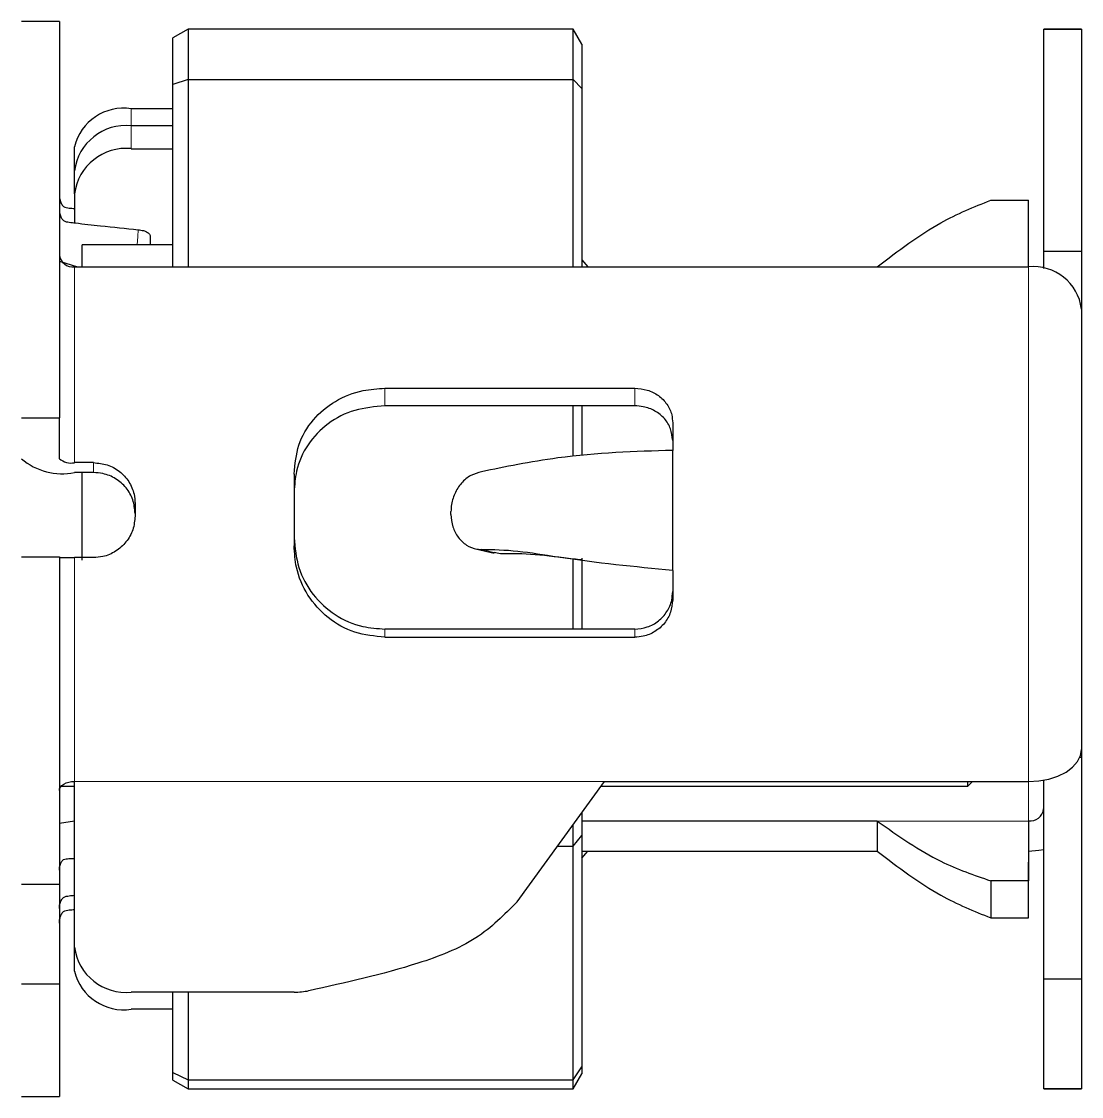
# Model space of a CAD drawing. Header units: millimetres. Extents: x -431 to 638, y -14 to 1990.
# Drawn here: x -32.39 to -18.39, y 1855.86 to 1870.06 of the extents above; entities that cross this region are included whole.
import ezdxf

# ---------------------------------------------------------------- set-up
doc = ezdxf.new("R2010")
doc.units = ezdxf.units.MM

msp = doc.modelspace()

# ---------------------------------------------------------------- linework, layer by layer
at = {"color": 7, "linetype": 'Continuous', "lineweight": 25}
for p, q in [((-31.893, 1870.059), (-32.393, 1870.059)), ((-31.893, 1870.059), (-31.893, 1864.822)), ((-30.193, 1869.959), (-30.393, 1869.844)), ((-25.109, 1869.959), (-30.193, 1869.959)), ((-30.193, 1869.959), (-30.193, 1869.294)), ((-24.993, 1869.759), (-25.109, 1869.959)), ((-25.109, 1869.294), (-25.109, 1869.959)), ((-18.393, 1869.959), (-18.893, 1869.959)), ((-18.893, 1869.956), (-18.893, 1869.959)), ((-18.893, 1869.956), (-18.393, 1869.956)), ((-18.893, 1867.026), (-18.893, 1869.956)), ((-18.393, 1869.959), (-18.393, 1869.956)), ((-18.393, 1869.956), (-18.393, 1867.026)), ((-30.393, 1869.225), (-30.393, 1869.844)), ((-24.993, 1869.759), (-24.993, 1869.174)), ((-30.193, 1869.294), (-30.393, 1869.225)), ((-30.193, 1869.294), (-30.193, 1866.818)), ((-30.193, 1869.294), (-25.109, 1869.294)), ((-25.109, 1866.818), (-25.109, 1869.294)), ((-24.993, 1869.174), (-25.109, 1869.294)), ((-30.393, 1866.818), (-30.393, 1869.225)), ((-24.993, 1869.174), (-24.993, 1866.818)), ((-30.393, 1868.905), (-30.943, 1868.905)), ((-30.393, 1868.682), (-30.943, 1868.682)), ((-31.693, 1868.085), (-31.693, 1868.403)), ((-30.943, 1868.379), (-30.393, 1868.379)), ((-31.693, 1867.782), (-31.693, 1868.085)), ((-31.693, 1867.782), (-31.693, 1867.4)), ((-19.593, 1867.698), (-19.093, 1867.698)), ((-30.393, 1867.109), (-31.593, 1867.109)), ((-31.593, 1866.818), (-31.593, 1867.109)), ((-18.893, 1867.026), (-18.393, 1867.026)), ((-18.893, 1866.795), (-18.893, 1867.026)), ((-18.393, 1867.026), (-18.393, 1866.261)), ((-31.893, 1866.895), (-31.656, 1866.818)), ((-24.993, 1866.91), (-24.914, 1866.818)), ((-31.693, 1866.818), (-21.093, 1866.818)), ((-21.093, 1866.818), (-19.093, 1866.818)), ((-18.393, 1866.261), (-18.393, 1860.445)), ((-27.593, 1865.215), (-24.293, 1865.215)), ((-24.293, 1864.982), (-27.593, 1864.982)), ((-25.109, 1864.325), (-25.109, 1864.982)), ((-24.993, 1864.982), (-24.993, 1864.34)), ((-32.393, 1864.822), (-31.893, 1864.822)), ((-31.893, 1864.284), (-31.893, 1864.822)), ((-23.793, 1864.76), (-23.793, 1864.394)), ((-23.793, 1862.808), (-23.793, 1864.394)), ((-31.443, 1864.232), (-31.693, 1864.232)), ((-31.443, 1864.101), (-31.693, 1864.101)), ((-31.593, 1862.943), (-31.593, 1864.101)), ((-28.793, 1864.082), (-28.793, 1863.132)), ((-30.893, 1863.693), (-30.893, 1863.527)), ((-26.721, 1863.548), (-26.721, 1863.588)), ((-26.397, 1863.094), (-26.152, 1863.038)), ((-26.067, 1863.028), (-26.15, 1863.044)), ((-32.393, 1862.986), (-31.893, 1862.986)), ((-31.893, 1862.986), (-31.893, 1858.658)), ((-31.443, 1862.977), (-31.693, 1862.977)), ((-25.109, 1862.033), (-25.109, 1862.956)), ((-24.993, 1862.969), (-24.993, 1862.033)), ((-23.793, 1862.808), (-23.793, 1862.421)), ((-24.293, 1862.033), (-27.593, 1862.033)), ((-27.593, 1861.927), (-24.293, 1861.927)), ((-18.414, 1860.343), (-18.393, 1860.343)), ((-18.393, 1860.445), (-18.393, 1860.343)), ((-18.393, 1860.343), (-18.393, 1857.413)), ((-31.868, 1859.959), (-31.693, 1859.959)), ((-31.693, 1857.833), (-31.693, 1860.021)), ((-25.848, 1858.43), (-24.693, 1860.021)), ((-24.738, 1859.959), (-19.893, 1859.959)), ((-24.693, 1860.021), (-19.093, 1860.021)), ((-19.893, 1859.959), (-19.832, 1860.021)), ((-19.893, 1859.959), (-19.893, 1860.021)), ((-18.893, 1857.413), (-18.893, 1860.039)), ((-31.893, 1859.468), (-31.693, 1859.5)), ((-24.993, 1859.608), (-24.993, 1859.305)), ((-21.093, 1859.498), (-24.993, 1859.498)), ((-21.093, 1859.498), (-21.093, 1859.101)), ((-25.109, 1859.166), (-25.109, 1859.448)), ((-25.109, 1859.166), (-24.993, 1859.305)), ((-24.993, 1859.305), (-24.993, 1856.25)), ((-25.314, 1859.166), (-25.109, 1859.166)), ((-25.109, 1856.079), (-25.109, 1859.166)), ((-24.993, 1859.008), (-24.914, 1859.101)), ((-24.993, 1859.101), (-21.093, 1859.101)), ((-19.093, 1858.709), (-19.093, 1858.954)), ((-31.893, 1858.658), (-32.393, 1858.658)), ((-31.893, 1858.658), (-31.893, 1857.342)), ((-19.593, 1858.709), (-19.593, 1858.22)), ((-19.093, 1858.709), (-19.593, 1858.709)), ((-19.093, 1858.22), (-19.093, 1858.709)), ((-19.593, 1858.22), (-19.093, 1858.22)), ((-31.693, 1857.515), (-31.693, 1857.833)), ((-18.893, 1857.413), (-18.393, 1857.413)), ((-18.893, 1855.963), (-18.893, 1857.413)), ((-18.393, 1857.413), (-18.393, 1855.963)), ((-31.893, 1857.342), (-32.393, 1857.342)), ((-31.893, 1857.342), (-31.893, 1855.859)), ((-28.792, 1857.236), (-30.943, 1857.236)), ((-30.393, 1856.177), (-30.393, 1857.236)), ((-30.193, 1857.236), (-30.193, 1856.079)), ((-30.393, 1857.013), (-30.943, 1857.013)), ((-25.109, 1856.079), (-24.993, 1856.25)), ((-24.993, 1856.25), (-24.993, 1856.159)), ((-30.393, 1856.177), (-30.193, 1856.079)), ((-30.393, 1856.075), (-30.393, 1856.177)), ((-25.109, 1855.959), (-24.993, 1856.159)), ((-30.393, 1856.075), (-30.193, 1855.959)), ((-30.193, 1856.079), (-25.109, 1856.079)), ((-30.193, 1856.079), (-30.193, 1855.959)), ((-30.193, 1855.959), (-25.109, 1855.959)), ((-25.109, 1855.959), (-25.109, 1856.079)), ((-18.893, 1855.959), (-18.893, 1855.963)), ((-18.893, 1855.963), (-18.393, 1855.963)), ((-18.893, 1855.959), (-18.393, 1855.959)), ((-18.393, 1855.963), (-18.393, 1855.959)), ((-32.393, 1855.859), (-31.893, 1855.859))]:
    msp.add_line(p, q, dxfattribs=at)
at = {"color": 8, "linetype": 'Continuous', "lineweight": 18}
for p, q in [((-30.943, 1868.905), (-30.943, 1868.682)), ((-30.943, 1868.682), (-30.943, 1868.379)), ((-31.693, 1866.818), (-31.693, 1864.232)), ((-19.093, 1860.021), (-19.093, 1866.818)), ((-27.593, 1865.215), (-27.593, 1864.982)), ((-24.293, 1864.982), (-24.293, 1865.215)), ((-31.443, 1864.101), (-31.443, 1864.232)), ((-31.693, 1862.977), (-31.693, 1860.021)), ((-27.593, 1862.033), (-27.593, 1861.927)), ((-24.293, 1861.927), (-24.293, 1862.033)), ((-31.693, 1860.021), (-24.693, 1860.021)), ((-19.093, 1859.498), (-19.093, 1860.021)), ((-19.093, 1859.498), (-21.093, 1859.498))]:
    msp.add_line(p, q, dxfattribs=at)
at = {"color": 8, "linetype": 'Continuous', "lineweight": 18, "flags": 128}
msp.add_lwpolyline([(-30.865, 1867.109), (-30.858, 1867.22), (-30.851, 1867.309), (-30.851, 1867.309), (-30.851, 1867.309)], dxfattribs=at)
at = {"color": 7, "linetype": 'Continuous', "lineweight": 25, "flags": 128}
for points in [[(-19.093, 1860.021), (-18.957, 1860.029), (-18.826, 1860.053), (-18.704, 1860.092), (-18.598, 1860.145), (-18.511, 1860.209), (-18.447, 1860.283), (-18.407, 1860.362), (-18.393, 1860.445)], [(-31.893, 1859.9), (-31.89, 1859.923), (-31.878, 1859.946), (-31.86, 1859.967), (-31.835, 1859.986), (-31.805, 1860.001), (-31.77, 1860.012), (-31.732, 1860.019), (-31.693, 1860.021)], [(-19.093, 1859.101), (-18.957, 1859.111), (-18.893, 1859.124)]]:
    msp.add_lwpolyline(points, dxfattribs=at)
at = {"color": 7, "linetype": 'Continuous', "lineweight": 25}
for centre, radius, start, end in [((-31.047, 1868.249), 0.665, 81.0438, 166.5514), ((-31.012, 1867.999), 0.687, 84.2482, 172.7634), ((-31.012, 1867.696), 0.687, 84.2482, 172.7634), ((-31.712, 1867), 0.183, 187.2366, 275.7518), ((-19.029, 1866.18), 0.641, 7.2366, 95.7518), ((-31.856, 1864.905), 0.821, 229.1472, 281.4476), ((-31.74, 1864.462), 0.235, 229.1472, 281.4476), ((-31.743, 1876.485), 13.508, 269.3637, 270.2121), ((-19.075, 1859.681), 0.183, 264.2482, 352.7634), ((-31.012, 1857.92), 0.687, 187.2366, 275.7518), ((-31.047, 1857.67), 0.665, 193.4486, 278.9562), ((-28.792, 1858.169), 0.932, 269.97, 282.0278)]:
    msp.add_arc(centre, radius, start, end, dxfattribs=at)
for points, knots in [([(-31.893, 1867.772), (-31.892, 1867.751), (-31.89, 1867.712), (-31.873, 1867.658), (-31.835, 1867.604), (-31.764, 1867.595), (-31.716, 1867.591), (-31.693, 1867.589)], [0, 0, 0, 0, 0.195353, 0.37764, 0.539051, 0.782239, 1, 1, 1, 1]), ([(-21.093, 1866.818), (-20.813, 1867.03), (-20.313, 1867.41), (-19.813, 1867.61), (-19.593, 1867.698)], [0, 0, 0, 0, 0.559911, 1, 1, 1, 1]), ([(-19.093, 1866.818), (-19.093, 1867.03), (-19.093, 1867.41), (-19.093, 1867.61), (-19.093, 1867.698)], [0, 0, 0, 0, 0.559866, 1, 1, 1, 1]), ([(-31.893, 1867.577), (-31.892, 1867.558), (-31.89, 1867.521), (-31.873, 1867.469), (-31.835, 1867.418), (-31.759, 1867.408), (-31.598, 1867.388), (-31.286, 1867.353), (-31.016, 1867.325), (-30.851, 1867.309)], [0, 0, 0, 0, 0.052051, 0.100621, 0.143629, 0.208426, 0.277664, 0.558659, 1, 1, 1, 1]), ([(-30.851, 1867.309), (-30.827, 1867.305), (-30.779, 1867.299), (-30.725, 1867.275), (-30.697, 1867.248), (-30.694, 1867.229), (-30.693, 1867.222)], [0, 0, 0, 0, 0.266331, 0.548449, 0.829136, 1, 1, 1, 1]), ([(-30.693, 1867.222), (-30.693, 1867.192), (-30.693, 1867.155), (-30.693, 1867.117), (-30.693, 1867.109)], [0, 0, 0, 0, 0.786734, 1, 1, 1, 1]), ([(-28.793, 1864.082), (-28.781, 1864.212), (-28.756, 1864.473), (-28.556, 1864.81), (-28.259, 1865.058), (-27.92, 1865.194), (-27.69, 1865.209), (-27.593, 1865.215)], [0, 0, 0, 0, 0.212833, 0.42585, 0.635542, 0.846587, 1, 1, 1, 1]), ([(-24.293, 1865.215), (-24.237, 1865.21), (-24.125, 1865.2), (-23.975, 1865.123), (-23.862, 1865.009), (-23.802, 1864.881), (-23.796, 1864.795), (-23.793, 1864.76)], [0, 0, 0, 0, 0.214445, 0.428893, 0.643239, 0.857188, 1, 1, 1, 1]), ([(-27.593, 1864.982), (-27.728, 1864.97), (-27.998, 1864.947), (-28.357, 1864.762), (-28.626, 1864.483), (-28.772, 1864.158), (-28.787, 1863.935), (-28.793, 1863.841)], [0, 0, 0, 0, 0.212875, 0.425767, 0.637937, 0.847353, 1, 1, 1, 1]), ([(-23.793, 1864.526), (-23.799, 1864.578), (-23.81, 1864.683), (-23.895, 1864.819), (-24.022, 1864.921), (-24.162, 1864.974), (-24.256, 1864.98), (-24.293, 1864.982)], [0, 0, 0, 0, 0.214295, 0.42863, 0.64223, 0.856153, 1, 1, 1, 1]), ([(-23.793, 1864.394), (-24.292, 1864.379), (-24.963, 1864.358), (-25.858, 1864.207), (-26.163, 1864.144), (-26.317, 1864.112)], [0, 0, 0, 0, 0.587693, 0.790818, 1, 1, 1, 1]), ([(-31.443, 1864.232), (-31.382, 1864.226), (-31.258, 1864.214), (-31.093, 1864.123), (-30.969, 1863.987), (-30.903, 1863.835), (-30.896, 1863.734), (-30.893, 1863.693)], [0, 0, 0, 0, 0.214393, 0.428789, 0.643061, 0.856854, 1, 1, 1, 1]), ([(-30.893, 1863.561), (-30.899, 1863.622), (-30.911, 1863.744), (-31.005, 1863.906), (-31.144, 1864.027), (-31.299, 1864.091), (-31.402, 1864.098), (-31.443, 1864.101)], [0, 0, 0, 0, 0.214211, 0.428471, 0.641842, 0.855602, 1, 1, 1, 1]), ([(-26.317, 1864.112), (-26.366, 1864.098), (-26.463, 1864.072), (-26.588, 1863.966), (-26.678, 1863.825), (-26.717, 1863.691), (-26.72, 1863.612), (-26.721, 1863.588)], [0, 0, 0, 0, 0.225867, 0.451734, 0.677598, 0.903479, 1, 1, 1, 1]), ([(-30.893, 1863.527), (-30.899, 1863.466), (-30.911, 1863.343), (-31.006, 1863.178), (-31.144, 1863.054), (-31.299, 1862.987), (-31.402, 1862.98), (-31.443, 1862.977)], [0, 0, 0, 0, 0.214305, 0.42865, 0.642279, 0.856223, 1, 1, 1, 1]), ([(-26.721, 1863.548), (-26.716, 1863.493), (-26.706, 1863.382), (-26.631, 1863.239), (-26.52, 1863.135), (-26.408, 1863.09), (-26.338, 1863.085), (-26.317, 1863.084)], [0, 0, 0, 0, 0.225883, 0.451767, 0.67765, 0.903524, 1, 1, 1, 1]), ([(-28.793, 1863.242), (-28.781, 1863.107), (-28.757, 1862.838), (-28.558, 1862.479), (-28.263, 1862.208), (-27.924, 1862.057), (-27.692, 1862.041), (-27.593, 1862.033)], [0, 0, 0, 0, 0.212376, 0.424979, 0.633479, 0.843609, 1, 1, 1, 1]), ([(-27.593, 1861.927), (-27.728, 1861.94), (-27.998, 1861.966), (-28.357, 1862.169), (-28.627, 1862.469), (-28.772, 1862.809), (-28.787, 1863.037), (-28.793, 1863.132)], [0, 0, 0, 0, 0.213238, 0.42649, 0.63916, 0.849598, 1, 1, 1, 1]), ([(-23.793, 1862.808), (-24.292, 1862.856), (-24.963, 1862.921), (-25.858, 1863.073), (-26.163, 1863.08), (-26.317, 1863.084)], [0, 0, 0, 0, 0.587693, 0.790818, 1, 1, 1, 1]), ([(-24.993, 1862.948), (-25.03, 1862.951), (-25.231, 1862.972), (-25.63, 1863.029), (-25.92, 1863.029), (-26.067, 1863.028)], [0, 0, 0, 0, 0.099559, 0.54474, 1, 1, 1, 1]), ([(-24.293, 1862.033), (-24.237, 1862.039), (-24.125, 1862.05), (-23.975, 1862.134), (-23.862, 1862.259), (-23.802, 1862.398), (-23.796, 1862.491), (-23.793, 1862.528)], [0, 0, 0, 0, 0.214385, 0.428772, 0.643033, 0.856802, 1, 1, 1, 1]), ([(-23.793, 1862.421), (-23.799, 1862.365), (-23.81, 1862.254), (-23.895, 1862.106), (-24.022, 1861.995), (-24.163, 1861.936), (-24.256, 1861.929), (-24.293, 1861.927)], [0, 0, 0, 0, 0.214373, 0.428779, 0.642592, 0.856666, 1, 1, 1, 1]), ([(-21.093, 1859.498), (-20.813, 1859.303), (-20.313, 1858.953), (-19.813, 1858.784), (-19.593, 1858.709)], [0, 0, 0, 0, 0.559868, 1, 1, 1, 1]), ([(-19.093, 1859.498), (-19.093, 1859.303), (-19.093, 1858.953), (-19.093, 1858.784), (-19.093, 1858.709)], [0, 0, 0, 0, 0.559785, 1, 1, 1, 1]), ([(-21.093, 1859.101), (-20.813, 1858.888), (-20.313, 1858.509), (-19.813, 1858.308), (-19.593, 1858.22)], [0, 0, 0, 0, 0.559911, 1, 1, 1, 1]), ([(-31.893, 1858.848), (-31.892, 1858.867), (-31.89, 1858.903), (-31.873, 1858.952), (-31.837, 1858.998), (-31.766, 1859.002), (-31.718, 1859.001), (-31.693, 1859.001)], [0, 0, 0, 0, 0.195302, 0.377541, 0.538909, 0.761383, 1, 1, 1, 1]), ([(-31.893, 1858.342), (-31.892, 1858.361), (-31.89, 1858.398), (-31.873, 1858.449), (-31.835, 1858.501), (-31.764, 1858.51), (-31.716, 1858.516), (-31.693, 1858.518)], [0, 0, 0, 0, 0.195353, 0.37764, 0.539051, 0.782239, 1, 1, 1, 1]), ([(-25.848, 1858.43), (-26.017, 1858.259), (-26.368, 1857.904), (-27.35, 1857.53), (-28.113, 1857.363), (-28.598, 1857.257)], [0, 0, 0, 0, 0.254027, 0.526591, 1, 1, 1, 1]), ([(-31.893, 1858.147), (-31.892, 1858.167), (-31.89, 1858.206), (-31.873, 1858.261), (-31.835, 1858.315), (-31.764, 1858.323), (-31.716, 1858.328), (-31.693, 1858.33)], [0, 0, 0, 0, 0.195353, 0.37764, 0.539051, 0.782239, 1, 1, 1, 1])]:
    msp.add_open_spline(points, degree=3, knots=knots, dxfattribs=at)
at = {"color": 8, "linetype": 'Continuous', "lineweight": 18}
msp.add_open_spline([(-26.317, 1863.084), (-26.275, 1863.074), (-26.208, 1863.059), (-26.124, 1863.041), (-26.082, 1863.031), (-26.067, 1863.028)], degree=3, knots=[0, 0, 0, 0, 0.502362, 0.815418, 1, 1, 1, 1], dxfattribs=at)

doc.saveas('drawing.dxf')
